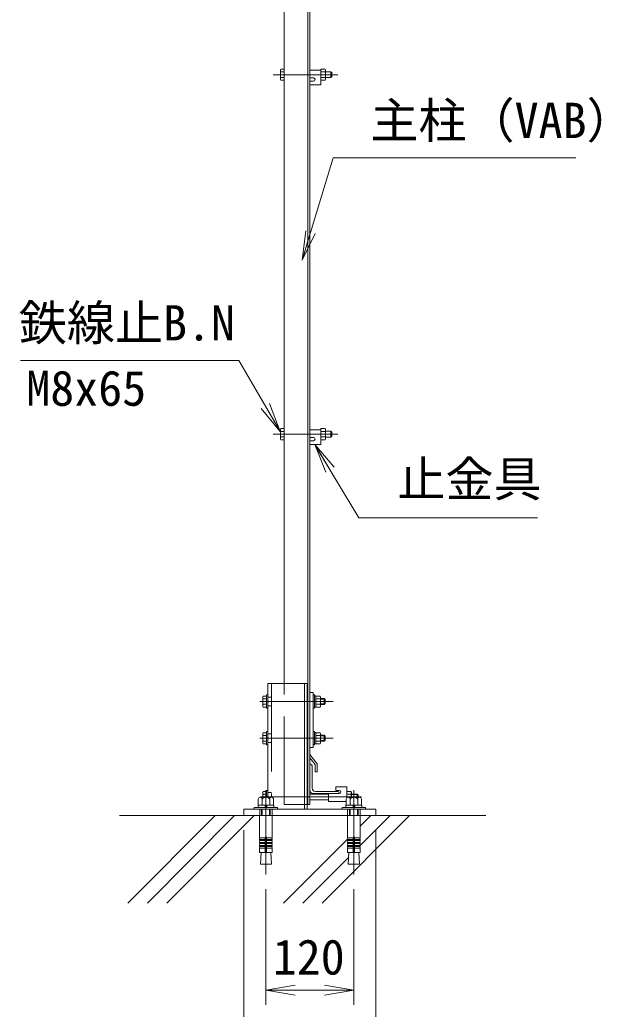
# Model space of a CAD drawing. Units: millimetres, scale not verified. Extents: x -4200 to 4200, y -2970 to 2970.
# Drawn here: x 9 to 802, y 217 to 1566 of the extents above; entities that cross this region are included whole.
import ezdxf
from ezdxf.enums import TextEntityAlignment as Align

# ---------------------------------------------------------------- set-up
doc = ezdxf.new("R2010")
doc.units = ezdxf.units.MM
doc.header["$LTSCALE"] = 20
doc.linetypes.add('DASHED', pattern=[7.5, 6, -1.5])
doc.linetypes.add('USER1', pattern=[50.8, 31.75, -6.35, 6.35, -6.35])
for name, color, linetype, lineweight in [('0-0_D-STR1', 1, 'Continuous', 18), ('0-1_D-STR-DIM', 7, 'Continuous', 9), ('0-2_D-STR3', 3, 'Continuous', 13), ('0-3_D-STR-TXT', 7, 'Continuous', 9), ('0-4_0', 7, 'Continuous', 9), ('0-5_D-BMK', 2, 'USER1', 13), ('0-B_D-DCR-HCH', 7, 'Continuous', 9), ('0-C_D-STR4', 7, 'Continuous', 9)]:
    doc.layers.add(name, color=color, linetype=linetype, lineweight=lineweight)
doc.styles.add('ＭＳ ゴシック', font='')
doc.styles.get('ＭＳ ゴシック').set_extended_font_data('MS Gothic')

# ---------------------------------------------------------------- blocks, each defined once
blk = doc.blocks.new('_Open')
at = {"layer": '0-4_0'}
blk.add_line((-20, 3.33), (0, 0), dxfattribs=at)
blk.add_lwpolyline([(-20, -3.33), (0, 0), (-20, 0)], dxfattribs=at)

msp = doc.modelspace()

# ---------------------------------------------------------------- linework, layer by layer
at = {"layer": '0-0_D-STR1'}
for p, q in [((369.98, 660.85), (369.98, 2048.62)), ((401.98, 495.86), (401.98, 2041.52)), ((404.98, 495.86), (404.98, 2040.86)), ((414.98, 551.59), (404.98, 564.09)), ((404.98, 559.51), (404.98, 564.09)), ((411.98, 550.47), (404.98, 559.51)), ((405.98, 550.86), (404.98, 550.86)), ((404.98, 515.86), (404.98, 550.86)), ((407.98, 518.36), (407.98, 548.86)), ((411.98, 540.59), (411.98, 550.47)), ((411.98, 540.59), (414.98, 540.59)), ((414.98, 540.59), (414.98, 551.59)), ((442.98, 513.86), (412.48, 513.86)), ((444.98, 510.86), (409.98, 510.86)), ((444.98, 511.86), (444.98, 510.86)), ((401.48, 495.86), (404.98, 495.86))]:
    msp.add_line(p, q, dxfattribs=at)
at = {"layer": '0-0_D-STR1', "linetype": 'DASHED'}
for p, q in [((369.98, 495.86), (369.98, 660.85)), ((401.48, 495.86), (369.98, 495.86))]:
    msp.add_line(p, q, dxfattribs=at)
at = {"layer": '0-0_D-STR1'}
for centre, radius, start, end in [((405.98, 548.86), 2, 0, 90), ((409.98, 515.86), 5, 180, 270), ((412.48, 518.36), 4.5, 180, 270), ((442.98, 511.86), 2, 0, 90)]:
    msp.add_arc(centre, radius, start, end, dxfattribs=at)
at = {"layer": '0-1_D-STR-DIM'}
for p, q in [((314.98, 460.86), (314.98, 85.84)), ((494.98, 460.86), (494.98, 85.84)), ((344.98, 380.76), (344.98, 223.03)), ((464.98, 380.76), (464.98, 223.03)), ((384.98, 243.03), (424.98, 243.03))]:
    msp.add_line(p, q, dxfattribs=at)
at = {"layer": '0-2_D-STR3'}
for p, q in [((364.68, 1497.16), (365.37, 1498.36)), ((364.68, 1497.16), (364.68, 1484.56)), ((369.98, 1498.36), (365.37, 1498.36)), ((369.98, 1498.36), (369.98, 1483.35)), ((419.98, 1498.36), (425.75, 1498.36)), ((419.98, 1483.35), (419.98, 1498.36)), ((425.75, 1498.36), (426.48, 1497.11)), ((426.48, 1484.61), (426.48, 1497.11)), ((364.68, 1484.56), (365.37, 1483.35)), ((369.98, 1494.61), (365.37, 1494.61)), ((369.98, 1487.1), (365.37, 1487.1)), ((419.98, 1496.86), (404.98, 1496.86)), ((409.73, 1486.36), (404.98, 1486.36)), ((419.98, 1496.86), (419.98, 1476.86)), ((419.98, 1494.61), (425.75, 1494.61)), ((419.98, 1487.1), (425.75, 1487.1)), ((425.75, 1483.35), (426.48, 1484.61)), ((426.48, 1494.86), (433.78, 1494.86)), ((426.48, 1486.86), (433.78, 1486.86)), ((433.78, 1494.86), (434.98, 1493.66)), ((433.78, 1494.86), (433.78, 1486.86)), ((433.78, 1486.86), (434.98, 1488.06)), ((434.98, 1493.66), (434.98, 1488.06)), ((369.98, 1483.35), (365.37, 1483.35)), ((404.98, 1481.86), (404.98, 1476.86)), ((409.73, 1481.86), (404.98, 1481.86)), ((419.98, 1476.86), (404.98, 1476.86)), ((419.98, 1483.35), (425.75, 1483.35)), ((364.68, 1007.16), (365.37, 1008.36)), ((364.68, 1007.16), (364.68, 994.56)), ((369.98, 1008.36), (365.37, 1008.36)), ((369.98, 1004.61), (365.37, 1004.61)), ((369.98, 1008.36), (369.98, 993.35)), ((419.98, 1006.86), (404.98, 1006.86)), ((419.98, 993.35), (419.98, 1008.36)), ((419.98, 1006.86), (419.98, 986.86)), ((419.98, 1004.61), (425.75, 1004.61)), ((426.48, 994.61), (426.48, 1007.11)), ((426.48, 1004.86), (433.78, 1004.86)), ((433.78, 1004.86), (434.98, 1003.66)), ((434.98, 1003.66), (434.98, 998.06)), ((364.68, 994.56), (365.37, 993.35)), ((369.98, 997.1), (365.37, 997.1)), ((369.98, 993.35), (365.37, 993.35)), ((409.73, 996.36), (404.98, 996.36)), ((409.73, 991.86), (404.98, 991.86)), ((404.98, 991.86), (404.98, 986.86)), ((419.98, 986.86), (404.98, 986.86)), ((419.98, 997.1), (425.75, 997.1)), ((426.48, 996.86), (433.78, 996.86)), ((347.48, 505.96), (347.48, 660.85)), ((347.48, 660.85), (401.48, 660.85)), ((397.48, 489.86), (397.48, 660.85)), ((401.48, 489.86), (401.48, 660.85)), ((340.58, 642.65), (341.27, 643.86)), ((340.58, 630.05), (340.58, 642.65)), ((345.88, 643.86), (341.27, 643.86)), ((345.88, 640.11), (341.27, 640.11)), ((345.88, 645.35), (347.48, 645.35)), ((345.88, 628.85), (345.88, 643.86)), ((347.48, 645.35), (347.48, 627.35)), ((409.48, 645.35), (411.08, 645.35)), ((411.08, 645.35), (411.08, 627.35)), ((413.08, 628.85), (413.08, 643.86)), ((413.08, 640.11), (418.85, 640.11)), ((419.58, 630.1), (419.58, 642.6)), ((419.58, 640.35), (424.68, 640.35)), ((419.58, 639.6), (425.43, 639.6)), ((424.68, 640.35), (425.88, 639.15)), ((424.68, 640.35), (424.68, 632.35)), ((425.88, 639.15), (425.88, 633.55)), ((340.58, 630.05), (341.27, 628.85)), ((345.88, 632.6), (341.27, 632.6)), ((345.88, 628.85), (341.27, 628.85)), ((413.08, 632.6), (418.85, 632.6)), ((419.58, 633.1), (425.43, 633.1)), ((419.58, 632.35), (424.68, 632.35)), ((424.68, 632.35), (425.88, 633.55)), ((340.58, 592.65), (341.27, 593.86)), ((345.88, 593.86), (341.27, 593.86)), ((345.88, 595.35), (347.48, 595.35)), ((345.88, 578.85), (345.88, 593.86)), ((347.48, 595.35), (347.48, 577.35)), ((409.48, 595.35), (411.08, 595.35)), ((411.08, 595.35), (411.08, 577.35)), ((413.08, 578.85), (413.08, 593.86)), ((340.58, 580.05), (340.58, 592.65)), ((340.58, 580.05), (341.27, 578.85)), ((345.88, 590.11), (341.27, 590.11)), ((345.88, 582.6), (341.27, 582.6)), ((413.08, 590.11), (418.85, 590.11)), ((413.08, 582.6), (418.85, 582.6)), ((419.58, 580.1), (419.58, 592.6)), ((419.58, 590.35), (424.68, 590.35)), ((419.58, 589.6), (425.43, 589.6)), ((419.58, 583.1), (425.43, 583.1)), ((419.58, 582.35), (424.68, 582.35)), ((424.68, 590.35), (425.88, 589.15)), ((424.68, 590.35), (424.68, 582.35)), ((424.68, 582.35), (425.88, 583.55)), ((425.88, 589.15), (425.88, 583.55)), ((345.88, 578.85), (341.27, 578.85)), ((340.58, 512.66), (341.27, 513.86)), ((340.58, 505.96), (340.58, 512.66)), ((345.88, 513.86), (341.27, 513.86)), ((345.88, 515.36), (345.88, 505.96)), ((345.88, 515.36), (347.48, 515.36)), ((345.88, 505.96), (345.88, 513.86)), ((347.48, 515.36), (347.48, 505.96)), ((440.23, 515.36), (440.23, 520.36)), ((455.23, 520.36), (440.23, 520.36)), ((444.98, 515.36), (440.23, 515.36)), ((455.23, 505.07), (455.23, 520.36)), ((455.23, 505.07), (455.23, 513.86)), ((461.73, 505.96), (461.73, 512.61)), ((345.88, 510.11), (341.27, 510.11)), ((404.98, 510.36), (430.23, 510.36)), ((404.98, 502.36), (430.23, 502.36)), ((444.98, 510.86), (430.23, 510.86)), ((430.23, 500.36), (430.23, 510.86)), ((444.98, 510.86), (430.23, 510.86)), ((454.59, 500.36), (430.23, 500.36)), ((455.23, 510.11), (461, 510.11)), ((461.73, 510.36), (469.68, 510.36)), ((461.73, 509.61), (470.43, 509.61)), ((469.68, 510.36), (470.88, 509.16)), ((469.68, 510.36), (469.68, 505.96)), ((470.88, 509.16), (470.88, 505.96)), ((353.63, 480.86), (336.33, 480.86))]:
    msp.add_line(p, q, dxfattribs=at)
at = {"layer": '0-2_D-STR3', "linetype": 'DASHED'}
for p, q in [((352.48, 660.85), (352.48, 505.94)), ((352.48, 642.35), (347.48, 642.35)), ((352.48, 630.35), (347.48, 630.35)), ((352.48, 592.35), (347.48, 592.35)), ((352.48, 580.35), (347.48, 580.35)), ((352.48, 512.36), (347.48, 512.36)), ((336.48, 480.86), (336.48, 489.86)), ((353.49, 480.86), (353.49, 489.86)), ((456.47, 480.86), (456.47, 489.86)), ((473.48, 480.86), (473.48, 489.86))]:
    msp.add_line(p, q, dxfattribs=at)
at = {"layer": '0-2_D-STR3', "lineweight": 18}
for p, q in [((334.59, 495.16), (334.59, 503.46)), ((337.18, 505.96), (352.77, 505.96)), ((339.78, 495.16), (339.78, 503.46)), ((350.17, 495.16), (350.17, 503.46)), ((355.37, 503.46), (355.37, 495.16)), ((454.59, 503.46), (454.59, 495.16)), ((472.77, 505.96), (457.18, 505.96)), ((458.98, 505.96), (470.98, 505.96)), ((459.78, 495.16), (459.78, 503.46)), ((470.17, 495.16), (470.17, 503.46)), ((475.37, 495.16), (475.37, 503.46)), ((328.98, 489.86), (328.98, 492.16)), ((328.98, 492.16), (360.98, 492.16)), ((360.98, 489.86), (328.98, 489.86)), ((334.23, 495.16), (355.73, 495.16)), ((334.23, 492.16), (334.23, 495.16)), ((355.73, 492.16), (334.23, 492.16)), ((355.37, 495.16), (334.59, 495.16)), ((338.97, 480.86), (338.97, 489.86)), ((340.05, 480.86), (340.05, 489.86)), ((343.48, 492.16), (344.28, 495.16)), ((346.48, 495.16), (345.67, 492.16)), ((349.89, 480.86), (349.89, 489.86)), ((350.97, 489.86), (350.97, 480.86)), ((355.73, 495.16), (355.73, 492.16)), ((360.98, 492.16), (360.98, 489.86)), ((448.98, 492.16), (448.98, 489.86)), ((480.98, 492.16), (448.98, 492.16)), ((448.98, 489.86), (480.98, 489.86)), ((475.73, 495.16), (454.23, 495.16)), ((454.23, 495.16), (454.23, 492.16)), ((454.23, 492.16), (475.73, 492.16)), ((454.59, 495.16), (475.37, 495.16)), ((458.98, 489.86), (458.98, 480.86)), ((460.06, 480.86), (460.06, 489.86)), ((463.48, 495.16), (464.28, 492.16)), ((466.48, 492.16), (465.67, 495.16)), ((469.9, 480.86), (469.9, 489.86)), ((470.98, 480.86), (470.98, 489.86)), ((475.73, 492.16), (475.73, 495.16)), ((480.98, 489.86), (480.98, 492.16)), ((336.33, 480.86), (336.33, 450.82)), ((353.63, 480.86), (353.63, 450.82)), ((456.33, 480.86), (456.33, 450.82)), ((473.63, 480.86), (473.63, 450.82)), ((343.98, 450.82), (336.33, 450.82)), ((336.33, 448.32), (336.76, 450.78)), ((336.33, 448.32), (343.98, 448.32)), ((336.33, 448.32), (336.33, 446.82)), ((336.33, 446.82), (343.98, 446.82)), ((336.33, 444.32), (336.76, 446.78)), ((343.98, 450.82), (343.98, 430.86)), ((345.98, 450.82), (345.98, 430.86)), ((345.98, 450.82), (353.63, 450.82)), ((353.63, 448.32), (345.98, 448.32)), ((353.63, 446.82), (345.98, 446.82)), ((353.63, 448.32), (353.19, 450.78)), ((353.63, 444.32), (353.19, 446.78)), ((353.63, 448.32), (353.63, 446.82)), ((463.98, 450.82), (456.33, 450.82)), ((456.33, 448.32), (456.76, 450.78)), ((456.33, 448.32), (463.98, 448.32)), ((456.33, 448.32), (456.33, 446.82)), ((456.33, 446.82), (463.98, 446.82)), ((456.33, 444.32), (456.76, 446.78)), ((463.98, 450.82), (463.98, 430.86)), ((465.98, 450.82), (473.63, 450.82)), ((465.98, 450.82), (465.98, 430.86)), ((473.63, 448.32), (465.98, 448.32)), ((473.63, 446.82), (465.98, 446.82)), ((473.63, 448.32), (473.19, 450.78)), ((473.63, 444.32), (473.19, 446.78)), ((473.63, 448.32), (473.63, 446.82)), ((336.33, 444.32), (343.98, 444.32)), ((336.33, 444.32), (336.33, 442.82)), ((336.33, 442.82), (343.98, 442.82)), ((336.33, 440.32), (336.76, 442.78)), ((336.33, 440.32), (343.98, 440.32)), ((336.33, 440.32), (336.33, 438.82)), ((336.33, 438.82), (343.98, 438.82)), ((336.33, 436.36), (336.76, 438.82)), ((336.33, 436.36), (343.98, 436.36)), ((336.33, 436.36), (336.33, 430.86)), ((353.63, 444.32), (345.98, 444.32)), ((353.63, 442.82), (345.98, 442.82)), ((353.63, 440.32), (345.98, 440.32)), ((353.63, 438.82), (345.98, 438.82)), ((353.63, 436.36), (345.98, 436.36)), ((353.63, 440.32), (353.19, 442.78)), ((353.63, 436.36), (353.19, 438.82)), ((353.63, 444.32), (353.63, 442.82)), ((353.63, 440.32), (353.63, 438.82)), ((353.63, 436.36), (353.63, 430.86)), ((456.33, 444.32), (463.98, 444.32)), ((456.33, 444.32), (456.33, 442.82)), ((456.33, 442.82), (463.98, 442.82)), ((456.33, 440.32), (456.76, 442.78)), ((456.33, 440.32), (463.98, 440.32)), ((456.33, 440.32), (456.33, 438.82)), ((456.33, 436.36), (456.76, 438.82)), ((456.33, 438.82), (463.98, 438.82)), ((456.33, 436.36), (463.98, 436.36)), ((456.33, 436.36), (456.33, 430.86)), ((473.63, 444.32), (465.98, 444.32)), ((473.63, 442.82), (465.98, 442.82)), ((473.63, 440.32), (465.98, 440.32)), ((473.63, 438.82), (465.98, 438.82)), ((473.63, 436.36), (465.98, 436.36)), ((473.63, 440.32), (473.19, 442.78)), ((473.63, 436.36), (473.19, 438.82)), ((473.63, 444.32), (473.63, 442.82)), ((473.63, 440.32), (473.63, 438.82)), ((473.63, 436.36), (473.63, 430.86)), ((353.63, 430.86), (336.33, 430.86)), ((338.31, 430.86), (337.4, 414.76)), ((351.64, 430.86), (352.56, 414.76)), ((456.33, 430.86), (473.63, 430.86)), ((458.31, 430.86), (457.4, 414.76)), ((471.64, 430.86), (472.56, 414.76)), ((337.4, 414.76), (352.56, 414.76)), ((472.56, 414.76), (457.4, 414.76))]:
    msp.add_line(p, q, dxfattribs=at)
at = {"layer": '0-2_D-STR3'}
for points in [[(419.98, 1008.36), (425.75, 1008.36), (426.48, 1007.11)], [(433.78, 1004.86), (433.78, 996.86), (434.98, 998.06)], [(419.98, 993.35), (425.75, 993.35), (426.48, 994.61)], [(345.88, 645.35), (345.88, 627.35), (347.48, 627.35)], [(409.48, 645.35), (409.48, 627.35), (411.08, 627.35)], [(413.08, 643.86), (418.85, 643.86), (419.58, 642.6)], [(413.08, 628.85), (418.85, 628.85), (419.58, 630.1)], [(345.88, 595.35), (345.88, 577.35), (347.48, 577.35)], [(409.48, 595.35), (409.48, 577.35), (411.08, 577.35)], [(413.08, 593.86), (418.85, 593.86), (419.58, 592.6)], [(413.08, 578.85), (418.85, 578.85), (419.58, 580.1)], [(455.23, 513.86), (461, 513.86), (461.73, 512.61)]]:
    msp.add_lwpolyline(points, dxfattribs=at)
for points in [[(404.98, 648.85), (409.48, 648.85), (409.48, 573.85), (404.98, 573.85)], [(413.08, 644.05), (411.08, 644.05), (411.08, 628.65), (413.08, 628.65)], [(413.08, 594.05), (411.08, 594.05), (411.08, 578.65), (413.08, 578.65)], [(314.98, 480.86), (494.98, 480.86), (494.98, 489.86), (314.98, 489.86)]]:
    msp.add_lwpolyline(points, close=True, dxfattribs=at)
for centre, radius, start, end in [((368.12, 1496.48), 3.32, 145.61585, 214.38415), ((423.01, 1496.48), 3.32, 325.61586, 34.38414), ((377.21, 1490.86), 12.42, 162.4121, 197.5879), ((368.12, 1485.23), 3.32, 145.61585, 214.38415), ((409.73, 1484.11), 2.25, 270, 90), ((413.91, 1490.86), 12.42, 342.4121, 17.5879), ((423.01, 1485.23), 3.32, 325.61585, 34.38416), ((377.21, 1000.86), 12.42, 162.4121, 197.5879), ((368.12, 1006.48), 3.32, 145.61585, 214.38415), ((423.01, 1006.48), 3.32, 325.61586, 34.38414), ((413.91, 1000.86), 12.42, 342.4121, 17.5879), ((368.12, 995.23), 3.32, 145.61585, 214.38415), ((409.73, 994.11), 2.25, 270, 90), ((423.01, 995.23), 3.32, 325.61585, 34.38416), ((353.11, 636.35), 12.42, 162.4121, 197.5879), ((344.02, 641.98), 3.32, 145.61585, 214.38415), ((416.11, 641.98), 3.32, 325.61586, 34.38414), ((407.01, 636.35), 12.42, 342.4121, 17.5879), ((344.02, 630.72), 3.32, 145.61585, 214.38415), ((416.11, 630.72), 3.32, 325.61585, 34.38416), ((344.02, 591.98), 3.32, 145.61585, 214.38415), ((416.11, 591.98), 3.32, 325.61586, 34.38414), ((353.11, 586.35), 12.42, 162.4121, 197.5879), ((344.02, 580.72), 3.32, 145.61585, 214.38415), ((407.01, 586.35), 12.42, 342.4121, 17.5879), ((416.11, 580.72), 3.32, 325.61585, 34.38416), ((344.02, 511.98), 3.32, 145.61585, 214.38415), ((444.98, 513.11), 2.25, 270, 90), ((458.26, 511.98), 3.32, 325.61586, 34.38414), ((353.11, 506.36), 12.42, 162.4121, 181.84567), ((449.16, 506.36), 12.42, 358.15433, 17.5879)]:
    msp.add_arc(centre, radius, start, end, dxfattribs=at)
at = {"layer": '0-2_D-STR3', "lineweight": 18}
for centre, radius, start, end in [((337.18, 503.36), 2.6, 2.20423, 177.79577), ((344.98, 499.31), 6.65, 38.61324, 141.38676), ((352.77, 503.36), 2.6, 2.20423, 177.79577), ((457.18, 503.36), 2.6, 2.20423, 177.79577), ((464.98, 499.31), 6.65, 38.61324, 141.38676), ((472.77, 503.36), 2.6, 2.20423, 177.79577), ((344.98, 450.82), 1, 0, 180), ((464.98, 450.82), 1, 0, 180)]:
    msp.add_arc(centre, radius, start, end, dxfattribs=at)
at = {"layer": '0-3_D-STR-TXT'}
for points in [[(767.97, 1377.46), (436.59, 1377.46), (394.9, 1239.8)], [(10.15, 1101.32), (307.95, 1101.32), (363.56, 1006.42)], [(715.44, 886.97), (471.62, 886.97), (412.74, 985.16)]]:
    msp.add_lwpolyline(points, dxfattribs=at)
at = {"layer": '0-5_D-BMK'}
for p, q in [((442.97, 1490.86), (354.98, 1490.86)), ((442.97, 1000.86), (354.98, 1000.86)), ((436.62, 636.35), (336.62, 636.35)), ((436.62, 586.35), (336.62, 586.35)), ((344.98, 515.76), (344.98, 400.76)), ((464.98, 515.76), (464.98, 400.76)), ((475.26, 506.36), (337.62, 506.36))]:
    msp.add_line(p, q, dxfattribs=at)
at = {"layer": '0-B_D-DCR-HCH'}
for p, q in [((156.75, 361.79), (275.81, 480.86)), ((183.27, 361.79), (302.33, 480.86)), ((209.78, 361.79), (328.85, 480.86)), ((421.92, 361.79), (540.98, 480.86)), ((473.63, 440.02), (514.46, 480.86)), ((473.63, 466.54), (487.94, 480.86)), ((368.88, 361.79), (456.52, 449.44)), ((395.4, 361.79), (457.94, 424.34))]:
    msp.add_line(p, q, dxfattribs=at)
at = {"layer": '0-C_D-STR4'}
msp.add_line((145.11, 480.86), (645.11, 480.86), dxfattribs=at)

# ---------------------------------------------------------------- block references
at = {"layer": '0-1_D-STR-DIM', "xscale": 2, "yscale": 2, "rotation": 180}
msp.add_blockref('_Open', (344.98, 243.03), dxfattribs=at)
at = {"layer": '0-1_D-STR-DIM', "xscale": 2, "yscale": 2}
msp.add_blockref('_Open', (464.98, 243.03), dxfattribs=at)
at = {"layer": '0-3_D-STR-TXT', "xscale": 2, "yscale": 2}
for p, rotation in [((394.32, 1237.89), 253.14944), ((364.58, 1004.7), 300.37182), ((411.71, 986.87), 120.94796)]:
    msp.add_blockref('_Open', p, dxfattribs=dict(at, rotation=rotation))

# ---------------------------------------------------------------- texts
at = {"layer": '0-1_D-STR-DIM', "style": 'ＭＳ ゴシック'}
msp.add_text('120', height=48.09, dxfattribs=at).set_placement((354.33, 249.78), align=Align.BOTTOM_LEFT)
at = {"layer": '0-3_D-STR-TXT', "style": 'ＭＳ ゴシック'}
for s, p in [('主柱（VAB）', (487.52, 1390.05)), ('鉄線止B.N', (7.86, 1114.16)), ('M8x65', (18.05, 1025.12)), ('止金具', (524.32, 901.2))]:
    msp.add_text(s, height=48.09, dxfattribs=at).set_placement(p, align=Align.BOTTOM_LEFT)

doc.saveas('drawing.dxf')
